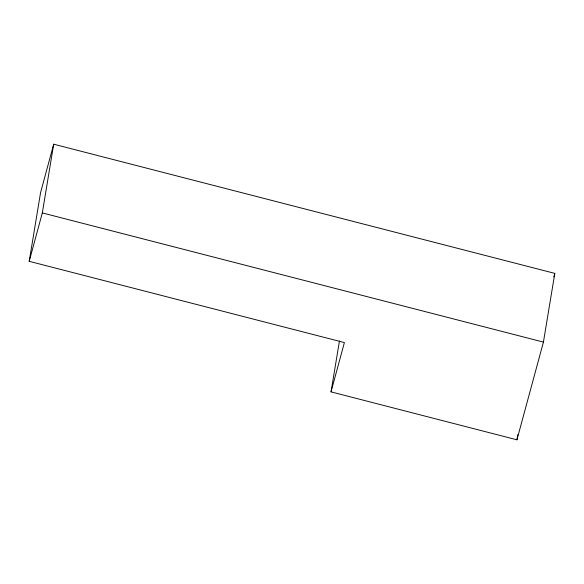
<?xml version="1.0" encoding="UTF-8"?>
<svg xmlns="http://www.w3.org/2000/svg" width="584" height="584" viewBox="0 0 584 584"><rect width="100%" height="100%" fill="white"/><g stroke="black" fill="none" stroke-linecap="round" stroke-linejoin="round"><path stroke-width="0.88" d="M331.026 391.871L344.392 342.574L29.2 261.318L40.573 192.603L53.699 144.197L554.8 273.385L543.427 342.1L516.942 439.803L331.026 391.871L339.45 341.005M29.2 261.318L42.318 212.912L53.699 144.197M516.942 439.803L517.796 434.62M553.844 276.911L554.8 273.385M42.318 212.912L543.427 342.1"/></g></svg>
